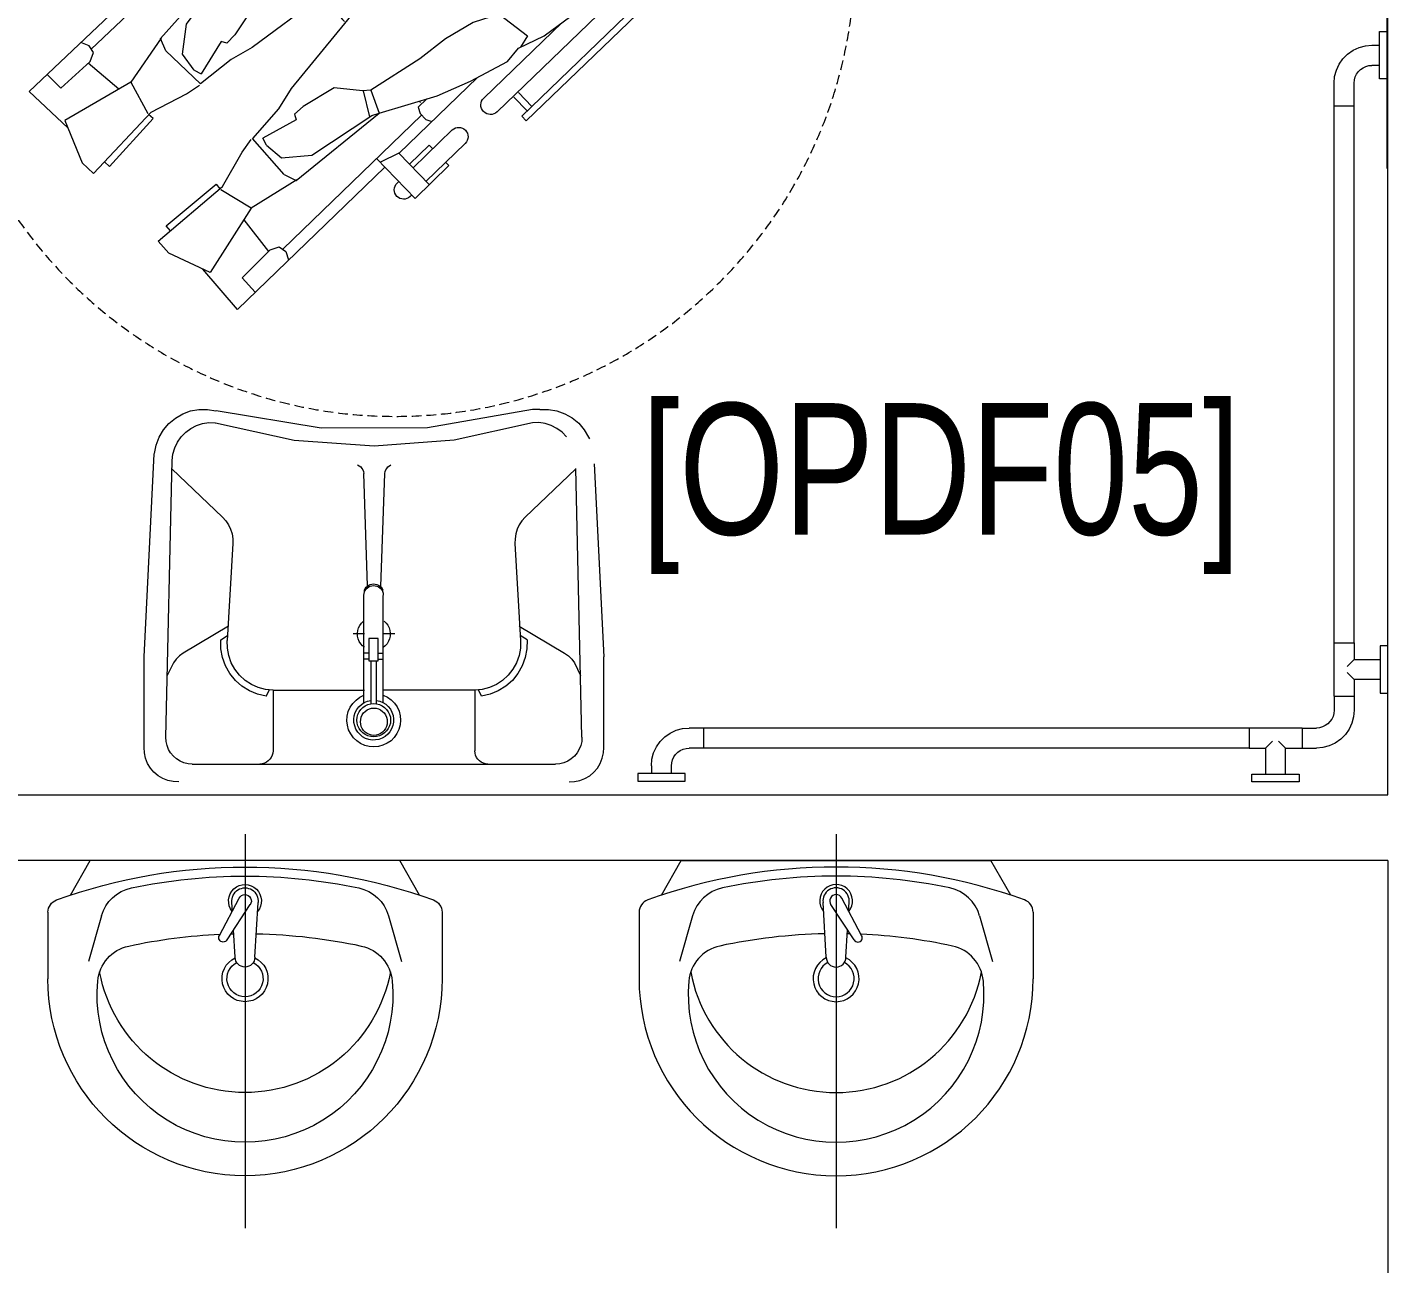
# Model space of a CAD drawing. Header units: millimetres. Extents: x -2143172 to 5255, y -610845 to 279739.
# Drawn here: x -1099229 to -1097157, y -592252 to -590369 of the extents above; entities that cross this region are included whole.
import ezdxf

# ---------------------------------------------------------------- set-up
doc = ezdxf.new("R2010")
doc.units = ezdxf.units.MM
doc.header["$LTSCALE"] = 30
doc.linetypes.add('TRATTEGGIATA', pattern=[0.75, 0.5, -0.25])
doc.layers.get('0').update_dxf_attribs({"lineweight": 5})
for name, color, linetype, lineweight in [('72_EGR_BASE_TEXT', 7, 'Continuous', 5), ('LOADING', 163, 'Continuous', 5), ('SANIT', 250, 'Continuous', 5), ('Walls', 32, 'Continuous', 5)]:
    doc.layers.add(name, color=color, linetype=linetype, lineweight=lineweight)
doc.styles.add('X3G_ENTITY_9F38', font='swisscl.ttf', dxfattribs={"height": 0.2})

# ---------------------------------------------------------------- blocks, each defined once
blk = doc.blocks.new('lav-manta 60')
at = {"layer": 'SANIT'}
for p, q in [((0, 0.04), (0, -0.56)), ((-0.2658, -0.0529), (-0.2358, 0)), ((-0.2358, 0), (0.2358, 0)), ((0.2658, -0.0529), (0.2358, 0)), ((0.0389, -0.1142), (0.0087, -0.0575)), ((-0.3, -0.0789), (-0.3, -0.18)), ((-0.015, -0.1473), (-0.0199, -0.064)), ((0.0274, -0.121), (-0.0078, -0.0673)), ((0.0191, -0.077), (0.0199, -0.064)), ((0.3, -0.0789), (0.3, -0.18)), ((-0.2185, -0.0841), (-0.2383, -0.1537)), ((0.2185, -0.0841), (0.2383, -0.1537)), ((0.015, -0.1473), (0.0174, -0.1057))]:
    blk.add_line(p, q, dxfattribs=at)
for centre, radius, start, end in [((0, -0.8557), 0.8457, 70.1771, 109.8229), ((0, -0.8696), 0.8457, 78.1914, 101.8086), ((0, -0.0617), 0.025, 320.7474, 220.368), ((-0.28, -0.0789), 0.02, 109.8229, 180), ((-0.1608, -0.1006), 0.06, 101.8086, 164.0794), ((0, -0.0617), 0.02, 353.2671, 186.682), ((0, -0.0617), 0.00966, 25.4127, 215.9577), ((0.1608, -0.1006), 0.06, 15.9206, 78.1914), ((0.28, -0.0789), 0.02, 0, 70.1771), ((0, -0.9572), 0.8457, 91.1572, 102.0883), ((0, -0.9572), 0.8457, 88.5486, 88.844), ((0.0332, -0.1176), 0.00666, 210.6852, 30.6852), ((0, -0.9572), 0.8457, 77.9117, 87.4274), ((-0.1645, -0.189), 0.06, 102.0883, 174.8142), ((0.1645, -0.189), 0.06, 5.1858, 77.9117), ((0, -0.18), 0.035, 115.3106, 64.6894), ((0, -0.18), 0.0275, 117.1496, 62.8504), ((0, -0.1473), 0.015, 180, 0), ((0, -0.18), 0.3, 180, 0), ((0, -0.2039), 0.2252, 174.8142, 5.1858), ((0, -0.1282), 0.2252, 190.6097, 349.3903)]:
    blk.add_arc(centre, radius, start, end, dxfattribs=at)
blk = doc.blocks.new('Wheelchair')
for p, q in [((9688.8, 4580.4), (9636.3, 4519)), ((9688.8, 4580.4), (9913.2, 4363.8)), ((9695.9, 4532.4), (9716, 4554.1)), ((9647.3, 4524.1), (9584.2, 4494.7)), ((9709.9, 4426.2), (9647.3, 4524.1)), ((9695.9, 4532.4), (9738.4, 4489.9)), ((9762.6, 4492.4), (9766.7, 4505.2)), ((9584.2, 4494.7), (9568.2, 4476.7)), ((9568.2, 4476.7), (9665.9, 4393.6)), ((9698.4, 4444.2), (9735.9, 4492.5)), ((9738.4, 4489.9), (9752.5, 4485)), ((9752.5, 4485), (9762.6, 4492.4)), ((9968.8, 4285), (9757.7, 4488.8)), ((9586.8, 4461), (9580.1, 4453.2)), ((9580.1, 4453.2), (9656.4, 4390)), ((9709.9, 4426.2), (9663.7, 4398.5)), ((9779.1, 4383.2), (9709.9, 4426.2)), ((9656.4, 4390), (9661.8, 4397.1)), ((9665.9, 4393.6), (9695.8, 4341.1)), ((9900.5, 4350.6), (9959.2, 4411.4)), ((9951.7, 4408.7), (9954.5, 4406)), ((9959.2, 4411.4), (10010.4, 4361.2)), ((9452.6, 4357.1), (9469.8, 4373.8)), ((9469.8, 4373.8), (9557.2, 4280)), ((9759.9, 4375.2), (9711.9, 4320.3)), ((9759.9, 4375.2), (9778.4, 4384.2)), ((9778.4, 4384.2), (9904.8, 4281.6)), ((9933.8, 4386.5), (9932, 4388.3)), ((9934.6, 4342.8), (9980.6, 4390.4)), ((9975.8, 4385.5), (10035.6, 4327.8)), ((9426, 4292.7), (9452.6, 4357.1)), ((9486.4, 4356), (9493.9, 4363)), ((9493.9, 4363), (9560.4, 4289.7)), ((9934.3, 4342.8), (9906.5, 4356.1)), ((9950.7, 4359.5), (9980.6, 4330.3)), ((10015.9, 4307.3), (9956.1, 4365)), ((10010.4, 4361.2), (10005.8, 4356.5)), ((9695.8, 4341.1), (9709.9, 4321.7)), ((9732.8, 4330.6), (9727.3, 4319.9)), ((9732.8, 4330.6), (9756, 4349.7)), ((9756, 4349.7), (9802, 4345.5)), ((9802, 4345.5), (9893.6, 4285.1)), ((9934.7, 4342.9), (10054.3, 4227.4)), ((9980.6, 4330.3), (9986.1, 4336)), ((9751.1, 4275.1), (9711.9, 4320.3)), ((9778.1, 4291.7), (9727.3, 4319.9)), ((9371.6, 4248.8), (9430.7, 4303.9)), ((9526.6, 4234.6), (9426, 4292.7)), ((9560.4, 4289.7), (9553.6, 4283.9)), ((9775.8, 4283), (9778.1, 4291.7)), ((9966.8, 4282.3), (9975.4, 4291.3)), ((9975.4, 4291.3), (9984.9, 4294.4)), ((10121.6, 4286.3), (10128.5, 4293.5)), ((10128.5, 4293.5), (10506.2, 3929)), ((9526.6, 4234.6), (9552.2, 4282)), ((9557.2, 4280), (9611, 4252.4)), ((9770.8, 4244.3), (9751.1, 4275.1)), ((9789, 4271.5), (9775.8, 4283)), ((9836.1, 4243.1), (9789, 4271.5)), ((9890.5, 4287.2), (9880.7, 4247.5)), ((9891.8, 4246.6), (9904.8, 4281.6)), ((9893.6, 4285.1), (9904.8, 4281.6)), ((9904.8, 4281.6), (9992.8, 4255.2)), ((9964, 4272.7), (9966.8, 4282.3)), ((9977.3, 4259.9), (9964, 4272.7)), ((10489.5, 3888.5), (10084.1, 4279.7)), ((10129.9, 4278.3), (10109.5, 4257.2)), ((10137.1, 4271.4), (10116.7, 4250.3)), ((10121.6, 4286.3), (10499.3, 3921.8)), ((9371.6, 4248.8), (9598.1, 4034.2)), ((9611, 4252.4), (9631.1, 4239.2)), ((9879.4, 4247.6), (9836.1, 4243.1)), ((9891.8, 4246.6), (9879.4, 4247.6)), ((9967.7, 4265.7), (9965.5, 4263.4)), ((9992.8, 4255.2), (10043.4, 4233.2)), ((10183.1, 4143.7), (10063.9, 4258.7)), ((9419.9, 4243.9), (9399.1, 4222.7)), ((9419.9, 4243.9), (9464.3, 4203.2)), ((9508.1, 4245.3), (9461.6, 4205.7)), ((9572.7, 4167.4), (9526.6, 4234.6)), ((9579.9, 4186.9), (9632.5, 4237.3)), ((9679.4, 4200.1), (9632.5, 4237.3)), ((9989.6, 3975.8), (9770.8, 4244.3)), ((9966.5, 4198.9), (9891.8, 4246.6)), ((10043.4, 4233.2), (10099.8, 4203.2)), ((9623.1, 4216), (9605.2, 4191.9)), ((9623.1, 4216), (9633.6, 4221.9)), ((9664, 4172.4), (9633.6, 4221.9)), ((9469.8, 4189.4), (9462.9, 4179)), ((9464.3, 4203.2), (9469.8, 4189.4)), ((9579.9, 4186.9), (9571.7, 4168)), ((9605.2, 4191.9), (9611.4, 4146.2)), ((9711.1, 4181.9), (9679.4, 4200.1)), ((10005.5, 4168.6), (9966.5, 4198.9)), ((10099.8, 4203.2), (10116.9, 4183)), ((9462.9, 4179), (9450.3, 4174.3)), ((9679.2, 3982.3), (9466.2, 4184.1)), ((9571.7, 4168), (9679.8, 4046.3)), ((9672.6, 4175.1), (9664, 4172.4)), ((9684.7, 4162.4), (9672.6, 4175.1)), ((9989.1, 3975.3), (9711.1, 4181.9)), ((10047.5, 4143.9), (10005.5, 4168.6)), ((10087.4, 4131), (10130.2, 4164)), ((10116.9, 4183), (10155.6, 4163.8)), ((10130.2, 4164), (10120, 4181.2)), ((9611.4, 4146.2), (9675.8, 4057.3)), ((9715.1, 4116.7), (9684.7, 4162.4)), ((10087.4, 4131), (10047.5, 4143.9)), ((10155.6, 4163.8), (10251.2, 4093.6)), ((9816.8, 4105.4), (9835.9, 4124.9)), ((9851.9, 4142.1), (9833.2, 4122.2)), ((9849, 4139.2), (9835.9, 4124.9)), ((10135, 4071.7), (10087.4, 4131)), ((9712.6, 4073.2), (9715.1, 4116.7)), ((10204.7, 4088.4), (10101.2, 3978.7)), ((10251.2, 4093.6), (10204.7, 4088.4)), ((10251.2, 4093.6), (10275.8, 4069.8)), ((9673.6, 4060.4), (9712.8, 4071.9)), ((9714.2, 4060.8), (9679.8, 4046.3)), ((9714.2, 4060.8), (9712.6, 4073.2)), ((9765.1, 3988.4), (9714.2, 4060.8)), ((10097.7, 4073.5), (9997.2, 3968.1)), ((10187.6, 4070.2), (10097.7, 4073.5)), ((10275.8, 4069.8), (10283, 4047)), ((9610.7, 4047.5), (9552.6, 3986.2)), ((9619.9, 4014.1), (9605.4, 4041.3)), ((9675.8, 4057.3), (9679.8, 4046.3)), ((9679.8, 4046.3), (9710.1, 3959.6)), ((10283, 4047), (10281.4, 4032.7)), ((10469.2, 3867.5), (10283.1, 4047.1)), ((10281.4, 4032.7), (10176, 3886.7)), ((9576.3, 4012.7), (9574.4, 4014.4)), ((9619.9, 4013.8), (9574.4, 3965.8)), ((9619.9, 4013.8), (9740.6, 3899.4)), ((10294.8, 3967.5), (10259.1, 4001.9)), ((10271, 4018.3), (10309.2, 3981.4)), ((9552.6, 3986.2), (9605, 3937.3)), ((9554.9, 3993.8), (9557.7, 3991.1)), ((9659, 3934.2), (9598.7, 3991.4)), ((9604, 3997), (9634.5, 3968.4)), ((9681.9, 3984.4), (9673.3, 3975.3)), ((9691.3, 3987.6), (9681.9, 3984.4)), ((9704.7, 3974.8), (9691.3, 3987.6)), ((9698.5, 3984.2), (9700.7, 3986.4)), ((9797.1, 3950.8), (9765.1, 3988.4)), ((9989.1, 3975.3), (9986.9, 3977.9)), ((10101.2, 3978.7), (10059.8, 3939.5)), ((10101.2, 3978.7), (10167.6, 3911)), ((10310.6, 3982.9), (10291.2, 3962.7)), ((10389.2, 3907.1), (10310.6, 3982.9)), ((9579.2, 3970.8), (9639.5, 3913.6)), ((9634.5, 3968.4), (9629, 3962.7)), ((9673.3, 3975.3), (9670.6, 3965.7)), ((9710.1, 3959.6), (9734.3, 3910)), ((9896.3, 3862.9), (9997.1, 3968)), ((10002.4, 3961.7), (9989.1, 3975.3)), ((10002.4, 3961.7), (9993.9, 3948)), ((9997.1, 3968.1), (9995.9, 3966.7)), ((10002.4, 3961.7), (10003.2, 3962.2)), ((10003.8, 3963), (10017, 3972.2)), ((10017, 3972.2), (10055.4, 3976.6)), ((10055.4, 3976.6), (10092.1, 3970.4)), ((10291.2, 3962.7), (10369.7, 3886.9)), ((9605, 3937.3), (9609.5, 3942)), ((9823.7, 3909.9), (9797.1, 3950.8)), ((9993.9, 3948), (9991.2, 3909.5)), ((10491.3, 3929.5), (10470.9, 3908.4)), ((10499.3, 3921.8), (10506.2, 3929)), ((9734.3, 3910), (9766.8, 3855.1)), ((9838.4, 3870.6), (9823.7, 3909.9)), ((9991.2, 3909.5), (9999, 3873.1)), ((9991.2, 3863.6), (10028.5, 3906.8)), ((10369.7, 3886.9), (10389.2, 3907.1)), ((9830, 3774.5), (9709.7, 3888.4)), ((9689.7, 3867.2), (10098.6, 3479.7)), ((9766.8, 3855.1), (9787.8, 3838.9)), ((9838.4, 3870.6), (9807.3, 3826.4)), ((9899.8, 3825.8), (9838.4, 3870.6)), ((9886.2, 3755.3), (9991.2, 3863.6)), ((9903.6, 3773.2), (9896.3, 3862.9)), ((9991.2, 3863.6), (10061.7, 3800.3)), ((9693.1, 3821.6), (9713.3, 3842.9)), ((9700.4, 3814.7), (9720.5, 3836)), ((9787.8, 3838.9), (9808.6, 3801)), ((9807.3, 3826.4), (9789.7, 3835.8)), ((9684.7, 3829.6), (9677.9, 3822.3)), ((9677.9, 3822.3), (10058.9, 3461.2)), ((9684.7, 3829.6), (10065.8, 3468.5)), ((9808.6, 3801), (9883.1, 3708.7)), ((9945.2, 3681.2), (10086.4, 3793)), ((9883.1, 3708.7), (9886.2, 3755.3)), ((9883.1, 3708.7), (9907.9, 3685.2)), ((9959.2, 3692.3), (9997.7, 3655.7)), ((10011, 3670.7), (9975, 3704.8)), ((9907.9, 3685.2), (9931, 3679)), ((10118.7, 3500.9), (9930.9, 3678.8)), ((9931, 3679), (9945.2, 3681.2)), ((9996.3, 3654.2), (10015.6, 3674.6)), ((10015.6, 3674.6), (10094.8, 3599.5)), ((10075.5, 3579.1), (9996.3, 3654.2)), ((10094.8, 3599.5), (10075.5, 3579.1)), ((10057.7, 3476.1), (10077.9, 3497.4)), ((10065.8, 3468.5), (10058.9, 3461.2))]:
    blk.add_line(p, q)
at = {"color": 30, "linetype": 'TRATTEGGIATA'}
blk.add_circle((9928.9, 4043.3), 700, dxfattribs=at)
for centre, radius, start, end in [((9941.8, 4398.5), 14.2, 46.0147, 226.0147), ((10025.7, 4317.5), 14.2, 226.0147, 46.0147), ((10074, 4269.2), 14.6, 46.0147, 226.0147), ((9564.6, 4004.1), 14.2, 46.5424, 226.5424), ((9694.4, 4260), 626.4, 320.2511, 335.2615), ((9694.4, 4260), 616.4, 321.5411, 333.0972), ((9649.3, 3923.9), 14.2, 226.5424, 46.5424), ((10097.1, 3872.9), 80.1, 316.0147, 28.3763), ((9699.7, 3877.8), 14.6, 46.5424, 226.5424), ((10479.4, 3878), 14.6, 226.0147, 46.0147), ((10096.6, 3872.4), 80.1, 244.1807, 316.5424), ((9692, 4257.4), 626.4, 297.2956, 312.306), ((9692, 4257.4), 616.4, 299.4599, 311.0159), ((10108.7, 3490.3), 14.6, 226.5424, 46.5424)]:
    blk.add_arc(centre, radius, start, end)

msp = doc.modelspace()

# ---------------------------------------------------------------- linework, layer by layer
at = {"layer": 'SANIT'}
for p, q in [((-1097157.7, -590584.5, 0.2), (-1097157.7, -590265.9, 0.2)), ((-1097169.4, -590376.2, 0.2), (-1097157.7, -590376.2, 0.2)), ((-1097169.4, -590448.2, 0.2), (-1097169.4, -590376.2, 0.2)), ((-1097157.7, -590376.2, 0.2), (-1097157.7, -590448.2, 0.2)), ((-1097225.3, -590417.4, 0.2), (-1097218.2, -590410.3, 0.2)), ((-1097218.2, -590410.3, 0.2), (-1097209.9, -590404.6, 0.2)), ((-1097209.9, -590404.6, 0.2), (-1097200.8, -590400.3, 0.2)), ((-1097200.8, -590400.3, 0.2), (-1097191.1, -590397.7, 0.2)), ((-1097191.1, -590397.7, 0.2), (-1097181.1, -590396.9, 0.2)), ((-1097181.1, -590396.9, 0.2), (-1097169.4, -590396.9, 0.2)), ((-1097237.9, -590444.5, 0.2), (-1097235.3, -590434.8, 0.2)), ((-1097235.3, -590434.8, 0.2), (-1097231, -590425.7, 0.2)), ((-1097231, -590425.7, 0.2), (-1097225.3, -590417.4, 0.2)), ((-1097201.8, -590437.1, 0.2), (-1097198.5, -590433.8, 0.2)), ((-1097198.5, -590433.8, 0.2), (-1097194.6, -590431.1, 0.2)), ((-1097194.6, -590431.1, 0.2), (-1097190.4, -590429.1, 0.2)), ((-1097190.4, -590429.1, 0.2), (-1097185.8, -590427.9, 0.2)), ((-1097185.8, -590427.9, 0.2), (-1097181.1, -590427.5, 0.2)), ((-1097169.4, -590427.5, 0.2), (-1097181.1, -590427.5, 0.2)), ((-1097238.7, -590454.5, 0.2), (-1097237.9, -590444.5, 0.2)), ((-1097238.7, -590489.6, 0.2), (-1097238.7, -590454.5, 0.2)), ((-1097208.1, -590454.5, 0.2), (-1097207.7, -590449.8, 0.2)), ((-1097208.1, -590489.6, 0.2), (-1097208.1, -590454.5, 0.2)), ((-1097207.7, -590449.8, 0.2), (-1097206.5, -590445.2, 0.2)), ((-1097206.5, -590445.2, 0.2), (-1097204.5, -590441, 0.2)), ((-1097204.5, -590441, 0.2), (-1097201.8, -590437.1, 0.2)), ((-1097157.7, -590448.2, 0.2), (-1097169.4, -590448.2, 0.2)), ((-1097208.1, -590489.6, 0.2), (-1097238.7, -590489.6, 0.2)), ((-1097238.7, -591306.8, 0.2), (-1097238.7, -590489.6, 0.2)), ((-1097208.1, -591306.8, 0.2), (-1097208.1, -590489.6, 0.2)), ((-1098979.8, -590953.7, 0.2), (-1098967.2, -590951.4, 0.2)), ((-1098967.2, -590951.4, 0.2), (-1098954.3, -590951.3, 0.2)), ((-1098954.3, -590951.3, 0.2), (-1098941.6, -590953.4, 0.2)), ((-1098459.3, -590951.4, 0.2), (-1098618.9, -590979.3, 0.2)), ((-1098448, -590951.3, 0.2), (-1098459.2, -590951.4, 0.2)), ((-1098448, -590951.3, 0.2), (-1098435.1, -590951.3, 0.2)), ((-1098435.1, -590951.3, 0.2), (-1098422.3, -590953.5, 0.2)), ((-1099021.2, -590982.6, 0.2), (-1099012.9, -590972.8, 0.2)), ((-1099012.9, -590972.8, 0.2), (-1099003, -590964.5, 0.2)), ((-1099003, -590964.5, 0.2), (-1098991.9, -590958.1, 0.2)), ((-1098991.9, -590958.1, 0.2), (-1098979.8, -590953.7, 0.2)), ((-1098970.8, -590975.8, 0.2), (-1098961.5, -590972.9, 0.2)), ((-1098961.5, -590972.9, 0.2), (-1098951.9, -590971.5, 0.2)), ((-1098951.9, -590971.5, 0.2), (-1098942.2, -590971.7, 0.2)), ((-1098941.8, -590972.4, 0.2), (-1098941.9, -590972.4, 0.2)), ((-1098822.4, -590998.5, 0.2), (-1098941.8, -590972.4, 0.2)), ((-1098780.9, -590980.1, 0.2), (-1098940.8, -590953.6, 0.2)), ((-1098459.3, -590971.7, 0.2), (-1098578.7, -590998.1, 0.2)), ((-1098449.6, -590971.5, 0.2), (-1098459.3, -590971.7, 0.2)), ((-1098440, -590972.9, 0.2), (-1098449.6, -590971.5, 0.2)), ((-1098430.7, -590975.8, 0.2), (-1098440, -590972.9, 0.2)), ((-1098422.3, -590953.5, 0.2), (-1098410.1, -590957.9, 0.2)), ((-1098410.1, -590957.9, 0.2), (-1098398.9, -590964.3, 0.2)), ((-1098398.9, -590964.3, 0.2), (-1098388.9, -590972.5, 0.2)), ((-1098388.9, -590972.5, 0.2), (-1098380.4, -590982.3, 0.2)), ((-1099032.3, -591005.7, 0.2), (-1099027.8, -590993.7, 0.2)), ((-1099027.8, -590993.7, 0.2), (-1099021.2, -590982.6, 0.2)), ((-1098999.8, -591001, 0.2), (-1098994.1, -590993, 0.2)), ((-1098994.1, -590993, 0.2), (-1098987.3, -590986, 0.2)), ((-1098987.3, -590986, 0.2), (-1098979.4, -590980.2, 0.2)), ((-1098979.4, -590980.2, 0.2), (-1098970.8, -590975.8, 0.2)), ((-1098618.9, -590979.3, 0.2), (-1098780.9, -590980.1, 0.2)), ((-1098422.1, -590980.2, 0.2), (-1098430.7, -590975.8, 0.2)), ((-1098414.2, -590986, 0.2), (-1098422.1, -590980.2, 0.2)), ((-1098407.4, -590993, 0.2), (-1098414.2, -590986, 0.2)), ((-1098380.4, -590982.3, 0.2), (-1098373.8, -590993.5, 0.2)), ((-1098373.8, -590993.5, 0.2), (-1098372.7, -590996.3, 0.2)), ((-1099034.7, -591018.3, 0.2), (-1099032.3, -591005.7, 0.2)), ((-1099006.9, -591019.3, 0.2), (-1099004, -591009.9, 0.2)), ((-1099004, -591009.9, 0.2), (-1098999.8, -591001, 0.2)), ((-1098700.5, -591007.1, 0.2), (-1098822.4, -590998.5, 0.2)), ((-1098578.7, -590998.1, 0.2), (-1098700.5, -591007.1, 0.2)), ((-1099050.6, -591327.8, 0.2), (-1099035.5, -591018.8, 0.2)), ((-1099017.5, -591450.4, 0.2), (-1099008.1, -591029.1, 0.2)), ((-1099008.1, -591029.1, 0.2), (-1099006.9, -591019.3, 0.2)), ((-1098725.5, -591035.9, 0.2), (-1098723.1, -591037.3, 0.2)), ((-1098677.2, -591037.3, 0.2), (-1098674.8, -591035.9, 0.2)), ((-1098365.2, -591034.4, 0.2), (-1098350.9, -591327.8, 0.2)), ((-1099008.4, -591041.7, 0.2), (-1098931.1, -591115.5, 0.2)), ((-1098723.1, -591037.3, 0.2), (-1098720.9, -591039, 0.2)), ((-1098720.9, -591039, 0.2), (-1098719.1, -591041.1, 0.2)), ((-1098719.1, -591041.1, 0.2), (-1098717.7, -591043.5, 0.2)), ((-1098717.7, -591043.5, 0.2), (-1098716.6, -591046.1, 0.2)), ((-1098716.6, -591046.1, 0.2), (-1098716.1, -591048.8, 0.2)), ((-1098710.3, -591220.1, 0.2), (-1098716.1, -591048.9, 0.2)), ((-1098690.3, -591221.1, 0.2), (-1098684.2, -591048.9, 0.2)), ((-1098684.2, -591048.8, 0.2), (-1098683.6, -591046.1, 0.2)), ((-1098683.6, -591046.1, 0.2), (-1098682.6, -591043.5, 0.2)), ((-1098682.6, -591043.5, 0.2), (-1098681.2, -591041.1, 0.2)), ((-1098681.2, -591041.1, 0.2), (-1098679.3, -591039, 0.2)), ((-1098679.3, -591039, 0.2), (-1098677.2, -591037.3, 0.2)), ((-1098393.1, -591041.7, 0.2), (-1098470.4, -591115.5, 0.2)), ((-1098384, -591450.4, 0.2), (-1098393.1, -591041.2, 0.2)), ((-1098931.1, -591115.5, 0.2), (-1098926.2, -591121, 0.2)), ((-1098470.4, -591115.5, 0.2), (-1098475.3, -591121, 0.2)), ((-1098926.2, -591121, 0.2), (-1098922.1, -591127.1, 0.2)), ((-1098922.1, -591127.1, 0.2), (-1098918.9, -591133.8, 0.2)), ((-1098918.9, -591133.8, 0.2), (-1098916.7, -591140.9, 0.2)), ((-1098482.6, -591133.8, 0.2), (-1098484.8, -591140.9, 0.2)), ((-1098479.4, -591127.1, 0.2), (-1098482.6, -591133.8, 0.2)), ((-1098475.3, -591121, 0.2), (-1098479.4, -591127.1, 0.2)), ((-1098915.5, -591155.7, 0.2), (-1098924, -591303, 0.2)), ((-1098916.7, -591140.9, 0.2), (-1098915.6, -591148.3, 0.2)), ((-1098915.6, -591148.3, 0.2), (-1098915.5, -591155.7, 0.2)), ((-1098485.9, -591148.3, 0.2), (-1098486, -591155.7, 0.2)), ((-1098486, -591155.7, 0.2), (-1098477.5, -591303, 0.2)), ((-1098484.8, -591140.9, 0.2), (-1098485.9, -591148.3, 0.2)), ((-1098714, -591224, 0.2), (-1098712.5, -591222, 0.2)), ((-1098712.5, -591222, 0.2), (-1098710.6, -591220.2, 0.2)), ((-1098710.7, -591222.9, 0.2), (-1098708.6, -591221.4, 0.2)), ((-1098710.6, -591220.2, 0.2), (-1098708.5, -591218.8, 0.2)), ((-1098708.6, -591221.4, 0.2), (-1098706.3, -591220.3, 0.2)), ((-1098708.5, -591218.8, 0.2), (-1098706.2, -591217.8, 0.2)), ((-1098706.3, -591220.3, 0.2), (-1098703.8, -591219.7, 0.2)), ((-1098706.2, -591217.8, 0.2), (-1098703.7, -591217.2, 0.2)), ((-1098703.8, -591219.7, 0.2), (-1098701.2, -591219.4, 0.2)), ((-1098703.7, -591217.2, 0.2), (-1098701.2, -591216.9, 0.2)), ((-1098701.2, -591216.9, 0.2), (-1098698.7, -591217.2, 0.2)), ((-1098701.2, -591219.4, 0.2), (-1098698.6, -591219.7, 0.2)), ((-1098698.7, -591217.2, 0.2), (-1098696.2, -591217.8, 0.2)), ((-1098698.6, -591219.7, 0.2), (-1098696.1, -591220.3, 0.2)), ((-1098696.2, -591217.8, 0.2), (-1098693.9, -591218.8, 0.2)), ((-1098696.1, -591220.3, 0.2), (-1098693.8, -591221.4, 0.2)), ((-1098693.9, -591218.8, 0.2), (-1098691.8, -591220.2, 0.2)), ((-1098693.8, -591221.4, 0.2), (-1098691.7, -591222.9, 0.2)), ((-1098691.8, -591220.2, 0.2), (-1098689.9, -591222, 0.2)), ((-1098689.9, -591222, 0.2), (-1098688.4, -591224, 0.2)), ((-1098716, -591234.2, 0.2), (-1098715.8, -591231.7, 0.2)), ((-1098716, -591398.1, 0.2), (-1098716, -591234.2, 0.2)), ((-1098715.8, -591231.7, 0.2), (-1098715.1, -591229.2, 0.2)), ((-1098715.2, -591226.2, 0.2), (-1098714, -591224, 0.2)), ((-1098715.2, -591229.4, 0.2), (-1098715.2, -591226.2, 0.2)), ((-1098715.1, -591229.2, 0.2), (-1098714, -591226.8, 0.2)), ((-1098714, -591226.8, 0.2), (-1098712.6, -591224.7, 0.2)), ((-1098712.6, -591224.7, 0.2), (-1098710.7, -591222.9, 0.2)), ((-1098691.7, -591222.9, 0.2), (-1098689.9, -591224.7, 0.2)), ((-1098689.9, -591224.7, 0.2), (-1098688.4, -591226.8, 0.2)), ((-1098688.4, -591224, 0.2), (-1098687.2, -591226.2, 0.2)), ((-1098688.4, -591226.8, 0.2), (-1098687.3, -591229.2, 0.2)), ((-1098687.3, -591229.2, 0.2), (-1098686.6, -591231.7, 0.2)), ((-1098687.2, -591229.4, 0.2), (-1098687.2, -591226.2, 0.2)), ((-1098686.6, -591231.7, 0.2), (-1098686.4, -591234.2, 0.2)), ((-1098686.4, -591397.8, 0.2), (-1098686.4, -591234.7, 0.2)), ((-1098921.9, -591281.5, 0.2), (-1098991.1, -591322.5, 0.2)), ((-1098725.2, -591288, 0.2), (-1098724, -591283.9, 0.2)), ((-1098724, -591283.9, 0.2), (-1098722.1, -591280.1, 0.2)), ((-1098722.1, -591280.1, 0.2), (-1098719.6, -591276.7, 0.2)), ((-1098719.6, -591276.7, 0.2), (-1098716.5, -591273.8, 0.2)), ((-1098685.1, -591273.7, 0.2), (-1098682, -591276.6, 0.2)), ((-1098682, -591276.6, 0.2), (-1098679.5, -591280, 0.2)), ((-1098679.5, -591280, 0.2), (-1098677.6, -591283.8, 0.2)), ((-1098677.6, -591283.8, 0.2), (-1098676.3, -591287.8, 0.2)), ((-1098479.6, -591281.5, 0.2), (-1098410.4, -591322.5, 0.2)), ((-1098933.9, -591302.1, 0.2), (-1098923.5, -591295.3, 0.2)), ((-1098933.7, -591315.6, 0.2), (-1098933.9, -591302.1, 0.2)), ((-1098923.8, -591314.6, 0.2), (-1098924, -591303, 0.2)), ((-1098715.3, -591293.1, 0.2), (-1098732.5, -591293.1, 0.2)), ((-1098725.7, -591292.2, 0.2), (-1098725.2, -591288, 0.2)), ((-1098725.5, -591296.4, 0.2), (-1098725.7, -591292.2, 0.2)), ((-1098724.6, -591300.5, 0.2), (-1098725.5, -591296.4, 0.2)), ((-1098723, -591304.5, 0.2), (-1098724.6, -591300.5, 0.2)), ((-1098720.8, -591308.1, 0.2), (-1098723, -591304.5, 0.2)), ((-1098708.3, -591300, 0.2), (-1098708.3, -591334.1, 0.2)), ((-1098694.1, -591300, 0.2), (-1098708.3, -591300, 0.2)), ((-1098694.1, -591334.1, 0.2), (-1098694.1, -591300, 0.2)), ((-1098669, -591293.1, 0.2), (-1098686.3, -591293.1, 0.2)), ((-1098678.4, -591304.4, 0.2), (-1098680.6, -591308, 0.2)), ((-1098676.8, -591300.4, 0.2), (-1098678.4, -591304.4, 0.2)), ((-1098675.9, -591296.3, 0.2), (-1098676.8, -591300.4, 0.2)), ((-1098676.3, -591287.8, 0.2), (-1098675.8, -591292, 0.2)), ((-1098675.8, -591292, 0.2), (-1098675.9, -591296.3, 0.2)), ((-1098467.6, -591302.1, 0.2), (-1098478, -591295.3, 0.2)), ((-1098477.5, -591303, 0.2), (-1098477.7, -591314.6, 0.2)), ((-1098467.6, -591302.1, 0.2), (-1098467.8, -591315.6, 0.2)), ((-1098991.1, -591322.5, 0.2), (-1098996.8, -591326.5, 0.2)), ((-1098931.3, -591329, 0.2), (-1098933.7, -591315.6, 0.2)), ((-1098921.8, -591326, 0.2), (-1098923.8, -591314.6, 0.2)), ((-1098917.9, -591336.9, 0.2), (-1098921.8, -591326, 0.2)), ((-1098718, -591311.2, 0.2), (-1098720.8, -591308.1, 0.2)), ((-1098715.3, -591313.1, 0.2), (-1098718, -591311.2, 0.2)), ((-1098708.3, -591322.5, 0.2), (-1098716, -591322.5, 0.2)), ((-1098694.1, -591322.5, 0.2), (-1098686, -591322.5, 0.2)), ((-1098683.4, -591311.2, 0.2), (-1098686.7, -591313.8, 0.2)), ((-1098680.6, -591308, 0.2), (-1098683.4, -591311.2, 0.2)), ((-1098479.7, -591326, 0.2), (-1098483.6, -591336.9, 0.2)), ((-1098477.7, -591314.6, 0.2), (-1098479.7, -591326, 0.2)), ((-1098467.8, -591315.6, 0.2), (-1098470.2, -591329, 0.2)), ((-1098410.4, -591322.5, 0.2), (-1098404.7, -591326.5, 0.2)), ((-1097238.7, -591387.8, 0.2), (-1097238.7, -591306.8, 0.2)), ((-1097238.7, -591306.8, 0.2), (-1097208.1, -591306.8, 0.2)), ((-1097208.1, -591306.8, 0.2), (-1097208.1, -591332, 0.2)), ((-1097157, -591311.3, 0.2), (-1097168.7, -591311.3, 0.2)), ((-1097168.7, -591311.3, 0.2), (-1097168.7, -591383.3, 0.2)), ((-1097157, -591383.3, 0.2), (-1097157, -591311.3, 0.2)), ((-1099050.6, -591465.8, 0.2), (-1099050.6, -591327.8, 0.2)), ((-1099006.1, -591337, 0.2), (-1099015.4, -591356.4, 0.2)), ((-1099001.9, -591331.4, 0.2), (-1099006.1, -591337, 0.2)), ((-1098996.8, -591326.5, 0.2), (-1099001.9, -591331.4, 0.2)), ((-1098926.7, -591341.7, 0.2), (-1098931.3, -591329, 0.2)), ((-1098920.1, -591353.5, 0.2), (-1098926.7, -591341.7, 0.2)), ((-1098912.4, -591347, 0.2), (-1098917.9, -591336.9, 0.2)), ((-1098708.3, -591331.4, 0.2), (-1098716, -591331.4, 0.2)), ((-1098708.3, -591334.1, 0.2), (-1098694.1, -591334.1, 0.2)), ((-1098705, -591399.1, 0.2), (-1098705, -591334.1, 0.2)), ((-1098697, -591399.1, 0.2), (-1098697, -591334.1, 0.2)), ((-1098694.1, -591331.4, 0.2), (-1098686, -591331.4, 0.2)), ((-1098483.6, -591336.9, 0.2), (-1098489.1, -591347, 0.2)), ((-1098474.8, -591341.7, 0.2), (-1098481.4, -591353.5, 0.2)), ((-1098470.2, -591329, 0.2), (-1098474.8, -591341.7, 0.2)), ((-1098404.7, -591326.5, 0.2), (-1098399.6, -591331.4, 0.2)), ((-1098399.6, -591331.4, 0.2), (-1098395.4, -591337, 0.2)), ((-1098395.4, -591337, 0.2), (-1098386.1, -591356.4, 0.2)), ((-1098350.9, -591465.8, 0.2), (-1098350.9, -591327.8, 0.2)), ((-1097208.1, -591332, 0.2), (-1097218.9, -591342.8, 0.2)), ((-1097208.1, -591332, 0.2), (-1097168.7, -591332, 0.2)), ((-1098911.7, -591364, 0.2), (-1098920.1, -591353.5, 0.2)), ((-1098905.3, -591356.1, 0.2), (-1098912.4, -591347, 0.2)), ((-1098901.6, -591372.9, 0.2), (-1098911.7, -591364, 0.2)), ((-1098896.8, -591363.9, 0.2), (-1098905.3, -591356.1, 0.2)), ((-1098887.3, -591370.2, 0.2), (-1098896.8, -591363.9, 0.2)), ((-1098504.7, -591363.9, 0.2), (-1098514.2, -591370.2, 0.2)), ((-1098496.2, -591356.1, 0.2), (-1098504.7, -591363.9, 0.2)), ((-1098489.8, -591364, 0.2), (-1098499.9, -591372.9, 0.2)), ((-1098489.1, -591347, 0.2), (-1098496.2, -591356.1, 0.2)), ((-1098481.4, -591353.5, 0.2), (-1098489.8, -591364, 0.2)), ((-1097208.1, -591362.6, 0.2), (-1097218.9, -591351.8, 0.2)), ((-1097208.1, -591362.6, 0.2), (-1097208.1, -591387.8, 0.2)), ((-1097168.7, -591362.6, 0.2), (-1097208.1, -591362.6, 0.2)), ((-1098890.2, -591380, 0.2), (-1098901.6, -591372.9, 0.2)), ((-1098877.9, -591385.1, 0.2), (-1098890.2, -591380, 0.2)), ((-1098876.8, -591374.8, 0.2), (-1098887.3, -591370.2, 0.2)), ((-1098864.8, -591388, 0.2), (-1098877.9, -591385.1, 0.2)), ((-1098865.7, -591377.6, 0.2), (-1098876.8, -591374.8, 0.2)), ((-1098854.3, -591378.6, 0.2), (-1098865.7, -591377.6, 0.2)), ((-1098864.8, -591388, 0.2), (-1098859.8, -591378.3, 0.2)), ((-1098854.3, -591378.6, 0.2), (-1098854.3, -591471, 0.2)), ((-1098854.3, -591378.6, 0.2), (-1098715.3, -591378.6, 0.2)), ((-1098722.3, -591389.6, 0.2), (-1098716, -591386.4, 0.2)), ((-1098716, -591386.4, 0.2), (-1098716, -591386.4, 0.2)), ((-1098686.5, -591386.2, 0.2), (-1098680.2, -591389.3, 0.2)), ((-1098547.2, -591378.6, 0.2), (-1098686.3, -591378.6, 0.2)), ((-1098535.8, -591377.6, 0.2), (-1098547.2, -591378.6, 0.2)), ((-1098547.1, -591378.6, 0.2), (-1098547.1, -591471, 0.2)), ((-1098536.7, -591388, 0.2), (-1098541.7, -591378.3, 0.2)), ((-1098523.6, -591385.1, 0.2), (-1098536.7, -591388, 0.2)), ((-1098524.7, -591374.8, 0.2), (-1098535.8, -591377.6, 0.2)), ((-1098514.2, -591370.2, 0.2), (-1098524.7, -591374.8, 0.2)), ((-1098511.3, -591380, 0.2), (-1098523.6, -591385.1, 0.2)), ((-1098499.9, -591372.9, 0.2), (-1098511.3, -591380, 0.2)), ((-1097238.7, -591387.8, 0.2), (-1097238.7, -591409.4, 0.2)), ((-1097238.7, -591387.8, 0.2), (-1097208.1, -591387.8, 0.2)), ((-1097208.1, -591387.8, 0.2), (-1097208.1, -591409.4, 0.2)), ((-1097168.7, -591383.3, 0.2), (-1097157, -591383.3, 0.2)), ((-1098739.7, -591411.3, 0.2), (-1098736.8, -591404.8, 0.2)), ((-1098736.8, -591404.8, 0.2), (-1098732.9, -591398.9, 0.2)), ((-1098732.9, -591398.9, 0.2), (-1098728, -591393.8, 0.2)), ((-1098729.1, -591412.9, 0.2), (-1098726.7, -591408.3, 0.2)), ((-1098728, -591393.8, 0.2), (-1098722.3, -591389.6, 0.2)), ((-1098726.7, -591408.3, 0.2), (-1098723.6, -591404.1, 0.2)), ((-1098723.6, -591404.1, 0.2), (-1098719.8, -591400.6, 0.2)), ((-1098723.2, -591411.8, 0.2), (-1098720.7, -591408.1, 0.2)), ((-1098720.7, -591408.1, 0.2), (-1098717.5, -591405, 0.2)), ((-1098719.8, -591400.6, 0.2), (-1098715.4, -591397.7, 0.2)), ((-1098717.5, -591405, 0.2), (-1098713.8, -591402.5, 0.2)), ((-1098715.4, -591397.7, 0.2), (-1098710.7, -591395.7, 0.2)), ((-1098713.9, -591411, 0.2), (-1098711, -591408.9, 0.2)), ((-1098713.8, -591402.5, 0.2), (-1098709.8, -591400.6, 0.2)), ((-1098711, -591408.9, 0.2), (-1098707.7, -591407.4, 0.2)), ((-1098710.7, -591395.7, 0.2), (-1098705.6, -591394.4, 0.2)), ((-1098709.8, -591400.6, 0.2), (-1098705.5, -591399.5, 0.2)), ((-1098707.7, -591407.4, 0.2), (-1098704.3, -591406.4, 0.2)), ((-1098705.6, -591394.4, 0.2), (-1098705.6, -591394.4, 0.2)), ((-1098705.5, -591399.5, 0.2), (-1098701, -591399.1, 0.2)), ((-1098704.3, -591406.4, 0.2), (-1098700.8, -591406.1, 0.2)), ((-1098701, -591399.1, 0.2), (-1098696.6, -591399.5, 0.2)), ((-1098700.8, -591406.1, 0.2), (-1098697.2, -591406.4, 0.2)), ((-1098697.2, -591406.4, 0.2), (-1098693.8, -591407.4, 0.2)), ((-1098697, -591394.4, 0.2), (-1098691.9, -591395.5, 0.2)), ((-1098696.6, -591399.5, 0.2), (-1098692.2, -591400.6, 0.2)), ((-1098693.8, -591407.4, 0.2), (-1098690.5, -591408.9, 0.2)), ((-1098692.2, -591400.6, 0.2), (-1098688.2, -591402.5, 0.2)), ((-1098691.9, -591395.5, 0.2), (-1098687.1, -591397.4, 0.2)), ((-1098690.5, -591408.9, 0.2), (-1098687.6, -591411, 0.2)), ((-1098688.2, -591402.5, 0.2), (-1098684.5, -591405, 0.2)), ((-1098687.1, -591397.4, 0.2), (-1098682.7, -591400.2, 0.2)), ((-1098684.5, -591405, 0.2), (-1098681.4, -591408.1, 0.2)), ((-1098682.7, -591400.2, 0.2), (-1098678.9, -591403.7, 0.2)), ((-1098681.4, -591408.1, 0.2), (-1098678.8, -591411.8, 0.2)), ((-1098680.2, -591389.3, 0.2), (-1098674.4, -591393.4, 0.2)), ((-1098678.9, -591403.7, 0.2), (-1098675.7, -591407.8, 0.2)), ((-1098675.7, -591407.8, 0.2), (-1098673.2, -591412.3, 0.2)), ((-1098674.4, -591393.4, 0.2), (-1098669.5, -591398.5, 0.2)), ((-1098669.5, -591398.5, 0.2), (-1098665.5, -591404.3, 0.2)), ((-1098665.5, -591404.3, 0.2), (-1098662.5, -591410.7, 0.2)), ((-1098741.8, -591425.2, 0.2), (-1098741.4, -591418.1, 0.2)), ((-1098741.1, -591432.2, 0.2), (-1098741.8, -591425.2, 0.2)), ((-1098741.4, -591418.1, 0.2), (-1098739.7, -591411.3, 0.2)), ((-1098731.3, -591423, 0.2), (-1098730.6, -591417.8, 0.2)), ((-1098731.1, -591428.2, 0.2), (-1098731.3, -591423, 0.2)), ((-1098730, -591433.3, 0.2), (-1098731.1, -591428.2, 0.2)), ((-1098730.6, -591417.8, 0.2), (-1098729.1, -591412.9, 0.2)), ((-1098726.7, -591424.4, 0.2), (-1098726.3, -591420, 0.2)), ((-1098726.3, -591428.8, 0.2), (-1098726.7, -591424.4, 0.2)), ((-1098726.3, -591420, 0.2), (-1098725.1, -591415.8, 0.2)), ((-1098725.1, -591433.1, 0.2), (-1098726.3, -591428.8, 0.2)), ((-1098725.1, -591415.8, 0.2), (-1098723.2, -591411.8, 0.2)), ((-1098721.2, -591426.8, 0.2), (-1098720.8, -591423.2, 0.2)), ((-1098720.8, -591430.4, 0.2), (-1098721.2, -591426.8, 0.2)), ((-1098720.8, -591423.2, 0.2), (-1098719.9, -591419.8, 0.2)), ((-1098719.9, -591419.8, 0.2), (-1098718.4, -591416.5, 0.2)), ((-1098718.4, -591416.5, 0.2), (-1098716.4, -591413.5, 0.2)), ((-1098716.4, -591413.5, 0.2), (-1098713.9, -591411, 0.2)), ((-1098687.6, -591411, 0.2), (-1098685.1, -591413.5, 0.2)), ((-1098685.1, -591413.5, 0.2), (-1098683.1, -591416.5, 0.2)), ((-1098683.1, -591416.5, 0.2), (-1098681.6, -591419.8, 0.2)), ((-1098681.6, -591419.8, 0.2), (-1098680.7, -591423.2, 0.2)), ((-1098680.7, -591423.2, 0.2), (-1098680.3, -591426.8, 0.2)), ((-1098680.3, -591426.8, 0.2), (-1098680.7, -591430.4, 0.2)), ((-1098678.8, -591411.8, 0.2), (-1098676.9, -591415.8, 0.2)), ((-1098676.9, -591415.8, 0.2), (-1098675.7, -591420, 0.2)), ((-1098675.7, -591428.8, 0.2), (-1098676.9, -591433.1, 0.2)), ((-1098675.7, -591420, 0.2), (-1098675.4, -591424.4, 0.2)), ((-1098675.4, -591424.4, 0.2), (-1098675.7, -591428.8, 0.2)), ((-1098673.2, -591412.3, 0.2), (-1098671.5, -591417.2, 0.2)), ((-1098670.8, -591427.6, 0.2), (-1098671.8, -591432.7, 0.2)), ((-1098671.5, -591417.2, 0.2), (-1098670.8, -591422.4, 0.2)), ((-1098670.8, -591422.4, 0.2), (-1098670.8, -591427.6, 0.2)), ((-1098662.5, -591410.7, 0.2), (-1098660.8, -591417.6, 0.2)), ((-1098660.8, -591417.6, 0.2), (-1098660.2, -591424.6, 0.2)), ((-1098660.2, -591424.6, 0.2), (-1098660.8, -591431.6, 0.2)), ((-1097245, -591426.7, 0.2), (-1097248.4, -591430.1, 0.2)), ((-1097242.3, -591422.9, 0.2), (-1097245, -591426.7, 0.2)), ((-1097240.4, -591418.6, 0.2), (-1097242.3, -591422.9, 0.2)), ((-1097239.1, -591414.1, 0.2), (-1097240.4, -591418.6, 0.2)), ((-1097238.7, -591409.4, 0.2), (-1097239.1, -591414.1, 0.2)), ((-1097211.6, -591429.1, 0.2), (-1097215.8, -591438.2, 0.2)), ((-1097209, -591419.4, 0.2), (-1097211.6, -591429.1, 0.2)), ((-1097208.1, -591409.4, 0.2), (-1097209, -591419.4, 0.2)), ((-1099017.1, -591456.7, 0.2), (-1099017.5, -591450.4, 0.2)), ((-1098739.2, -591439, 0.2), (-1098741.1, -591432.2, 0.2)), ((-1098736.1, -591445.3, 0.2), (-1098739.2, -591439, 0.2)), ((-1098731.9, -591451.1, 0.2), (-1098736.1, -591445.3, 0.2)), ((-1098728.1, -591438.1, 0.2), (-1098730, -591433.3, 0.2)), ((-1098725.4, -591442.5, 0.2), (-1098728.1, -591438.1, 0.2)), ((-1098721.9, -591446.4, 0.2), (-1098725.4, -591442.5, 0.2)), ((-1098723.2, -591437.1, 0.2), (-1098725.1, -591433.1, 0.2)), ((-1098720.7, -591440.7, 0.2), (-1098723.2, -591437.1, 0.2)), ((-1098717.9, -591449.6, 0.2), (-1098721.9, -591446.4, 0.2)), ((-1098719.9, -591433.9, 0.2), (-1098720.8, -591430.4, 0.2)), ((-1098717.5, -591443.8, 0.2), (-1098720.7, -591440.7, 0.2)), ((-1098718.4, -591437.2, 0.2), (-1098719.9, -591433.9, 0.2)), ((-1098716.4, -591440.2, 0.2), (-1098718.4, -591437.2, 0.2)), ((-1098713.3, -591452.1, 0.2), (-1098717.9, -591449.6, 0.2)), ((-1098713.8, -591446.4, 0.2), (-1098717.5, -591443.8, 0.2)), ((-1098713.9, -591442.7, 0.2), (-1098716.4, -591440.2, 0.2)), ((-1098711, -591444.8, 0.2), (-1098713.9, -591442.7, 0.2)), ((-1098709.8, -591448.2, 0.2), (-1098713.8, -591446.4, 0.2)), ((-1098707.7, -591446.3, 0.2), (-1098711, -591444.8, 0.2)), ((-1098705.5, -591449.4, 0.2), (-1098709.8, -591448.2, 0.2)), ((-1098704.3, -591447.3, 0.2), (-1098707.7, -591446.3, 0.2)), ((-1098701, -591449.7, 0.2), (-1098705.5, -591449.4, 0.2)), ((-1098700.8, -591447.6, 0.2), (-1098704.3, -591447.3, 0.2)), ((-1098696.6, -591449.4, 0.2), (-1098701, -591449.7, 0.2)), ((-1098697.2, -591447.3, 0.2), (-1098700.8, -591447.6, 0.2)), ((-1098693.8, -591446.3, 0.2), (-1098697.2, -591447.3, 0.2)), ((-1098692.2, -591448.2, 0.2), (-1098696.6, -591449.4, 0.2)), ((-1098690.5, -591444.8, 0.2), (-1098693.8, -591446.3, 0.2)), ((-1098688.2, -591446.4, 0.2), (-1098692.2, -591448.2, 0.2)), ((-1098687.6, -591442.7, 0.2), (-1098690.5, -591444.8, 0.2)), ((-1098684.5, -591443.8, 0.2), (-1098688.2, -591446.4, 0.2)), ((-1098683.6, -591449.3, 0.2), (-1098688.1, -591451.9, 0.2)), ((-1098685.1, -591440.2, 0.2), (-1098687.6, -591442.7, 0.2)), ((-1098683.1, -591437.2, 0.2), (-1098685.1, -591440.2, 0.2)), ((-1098681.4, -591440.7, 0.2), (-1098684.5, -591443.8, 0.2)), ((-1098679.7, -591445.9, 0.2), (-1098683.6, -591449.3, 0.2)), ((-1098681.6, -591433.9, 0.2), (-1098683.1, -591437.2, 0.2)), ((-1098680.7, -591430.4, 0.2), (-1098681.6, -591433.9, 0.2)), ((-1098678.8, -591437.1, 0.2), (-1098681.4, -591440.7, 0.2)), ((-1098676.3, -591442, 0.2), (-1098679.7, -591445.9, 0.2)), ((-1098676.9, -591433.1, 0.2), (-1098678.8, -591437.1, 0.2)), ((-1098673.7, -591437.5, 0.2), (-1098676.3, -591442, 0.2)), ((-1098671.8, -591432.7, 0.2), (-1098673.7, -591437.5, 0.2)), ((-1098665.7, -591444.9, 0.2), (-1098669.7, -591450.7, 0.2)), ((-1098662.7, -591438.5, 0.2), (-1098665.7, -591444.9, 0.2)), ((-1098660.8, -591431.6, 0.2), (-1098662.7, -591438.5, 0.2)), ((-1098384, -591450.4, 0.2), (-1098384.4, -591456.7, 0.2)), ((-1098264.8, -591457, 0.2), (-1098257.7, -591449.9, 0.2)), ((-1098257.7, -591449.9, 0.2), (-1098249.5, -591444.1, 0.2)), ((-1098249.5, -591444.1, 0.2), (-1098240.4, -591439.9, 0.2)), ((-1098240.4, -591439.9, 0.2), (-1098230.7, -591437.3, 0.2)), ((-1098230.7, -591437.3, 0.2), (-1098220.7, -591436.4, 0.2)), ((-1098199.1, -591436.4, 0.2), (-1098220.7, -591436.4, 0.2)), ((-1097368.3, -591436.4, 0.2), (-1098199.1, -591436.4, 0.2)), ((-1098199.1, -591436.4, 0.2), (-1098199.1, -591466.8, 0.2)), ((-1097287.3, -591436.4, 0.2), (-1097368.3, -591436.4, 0.2)), ((-1097368.3, -591436.4, 0.2), (-1097368.3, -591467, 0.2)), ((-1097287.3, -591436.4, 0.2), (-1097265.7, -591436.4, 0.2)), ((-1097287.3, -591436.4, 0.2), (-1097287.3, -591467, 0.2)), ((-1097261, -591436, 0.2), (-1097265.7, -591436.4, 0.2)), ((-1097256.5, -591434.8, 0.2), (-1097261, -591436, 0.2)), ((-1097252.2, -591432.8, 0.2), (-1097256.5, -591434.8, 0.2)), ((-1097248.4, -591430.1, 0.2), (-1097252.2, -591432.8, 0.2)), ((-1097221.6, -591446.4, 0.2), (-1097228.7, -591453.5, 0.2)), ((-1097215.8, -591438.2, 0.2), (-1097221.6, -591446.4, 0.2)), ((-1099050.2, -591474.2, 0.2), (-1099050.6, -591465.8, 0.2)), ((-1099015.7, -591462.9, 0.2), (-1099017.1, -591456.7, 0.2)), ((-1099013.4, -591468.9, 0.2), (-1099015.7, -591462.9, 0.2)), ((-1099010.2, -591474.3, 0.2), (-1099013.4, -591468.9, 0.2)), ((-1098854.3, -591471, 0.2), (-1098854.6, -591474.5, 0.2)), ((-1098726.9, -591456, 0.2), (-1098731.9, -591451.1, 0.2)), ((-1098721.1, -591460, 0.2), (-1098726.9, -591456, 0.2)), ((-1098714.6, -591462.9, 0.2), (-1098721.1, -591460, 0.2)), ((-1098707.8, -591464.7, 0.2), (-1098714.6, -591462.9, 0.2)), ((-1098708.4, -591453.8, 0.2), (-1098713.3, -591452.1, 0.2)), ((-1098703.3, -591454.7, 0.2), (-1098708.4, -591453.8, 0.2)), ((-1098700.7, -591465.2, 0.2), (-1098707.8, -591464.7, 0.2)), ((-1098698.1, -591454.6, 0.2), (-1098703.3, -591454.7, 0.2)), ((-1098693.7, -591464.6, 0.2), (-1098700.7, -591465.2, 0.2)), ((-1098693, -591453.7, 0.2), (-1098698.1, -591454.6, 0.2)), ((-1098686.9, -591462.7, 0.2), (-1098693.7, -591464.6, 0.2)), ((-1098688.1, -591451.9, 0.2), (-1098693, -591453.7, 0.2)), ((-1098680.5, -591459.7, 0.2), (-1098686.9, -591462.7, 0.2)), ((-1098674.7, -591455.7, 0.2), (-1098680.5, -591459.7, 0.2)), ((-1098669.7, -591450.7, 0.2), (-1098674.7, -591455.7, 0.2)), ((-1098546.8, -591474.5, 0.2), (-1098547.1, -591471, 0.2)), ((-1098388.1, -591468.8, 0.2), (-1098391.3, -591474.3, 0.2)), ((-1098385.7, -591462.9, 0.2), (-1098388.1, -591468.8, 0.2)), ((-1098384.4, -591456.7, 0.2), (-1098385.7, -591462.9, 0.2)), ((-1098351.3, -591474.2, 0.2), (-1098350.9, -591465.8, 0.2)), ((-1098274.8, -591474.3, 0.2), (-1098270.5, -591465.2, 0.2)), ((-1098270.5, -591465.2, 0.2), (-1098264.8, -591457, 0.2)), ((-1098238, -591473.3, 0.2), (-1098234.2, -591470.6, 0.2)), ((-1098234.2, -591470.6, 0.2), (-1098229.9, -591468.6, 0.2)), ((-1098229.9, -591468.6, 0.2), (-1098225.4, -591467.4, 0.2)), ((-1098225.4, -591467.4, 0.2), (-1098220.7, -591467, 0.2)), ((-1098199.1, -591467, 0.2), (-1098220.7, -591467, 0.2)), ((-1097368.3, -591467, 0.2), (-1098199.1, -591467, 0.2)), ((-1097368.3, -591467, 0.2), (-1097343.1, -591467, 0.2)), ((-1097343.1, -591467, 0.2), (-1097332.3, -591456.2, 0.2)), ((-1097343.1, -591467, 0.2), (-1097343.1, -591506.4, 0.2)), ((-1097312.5, -591467, 0.2), (-1097323.3, -591456.2, 0.2)), ((-1097312.5, -591467, 0.2), (-1097287.3, -591467, 0.2)), ((-1097312.5, -591506.4, 0.2), (-1097312.5, -591467, 0.2)), ((-1097287.3, -591467, 0.2), (-1097265.7, -591467, 0.2)), ((-1097255.7, -591466.1, 0.2), (-1097265.7, -591467, 0.2)), ((-1097246, -591463.5, 0.2), (-1097255.7, -591466.1, 0.2)), ((-1097236.9, -591459.3, 0.2), (-1097246, -591463.5, 0.2)), ((-1097228.7, -591453.5, 0.2), (-1097236.9, -591459.3, 0.2)), ((-1099048.5, -591482.5, 0.2), (-1099050.2, -591474.2, 0.2)), ((-1099045.4, -591490.3, 0.2), (-1099048.5, -591482.5, 0.2)), ((-1099041.1, -591497.4, 0.2), (-1099045.4, -591490.3, 0.2)), ((-1099006.1, -591479.2, 0.2), (-1099010.2, -591474.3, 0.2)), ((-1099001.3, -591483.4, 0.2), (-1099006.1, -591479.2, 0.2)), ((-1098995.9, -591486.8, 0.2), (-1099001.3, -591483.4, 0.2)), ((-1098990, -591489.2, 0.2), (-1098995.9, -591486.8, 0.2)), ((-1098983.8, -591490.7, 0.2), (-1098990, -591489.2, 0.2)), ((-1098977.5, -591491.2, 0.2), (-1098983.8, -591490.7, 0.2)), ((-1098977.5, -591491.2, 0.2), (-1098424, -591491.2, 0.2)), ((-1098870.8, -591490.9, 0.2), (-1098874.3, -591491.2, 0.2)), ((-1098867.5, -591490, 0.2), (-1098870.8, -591490.9, 0.2)), ((-1098864.3, -591488.5, 0.2), (-1098867.5, -591490, 0.2)), ((-1098861.5, -591486.5, 0.2), (-1098864.3, -591488.5, 0.2)), ((-1098859, -591484, 0.2), (-1098861.5, -591486.5, 0.2)), ((-1098857, -591481.1, 0.2), (-1098859, -591484, 0.2)), ((-1098855.5, -591477.9, 0.2), (-1098857, -591481.1, 0.2)), ((-1098854.6, -591474.5, 0.2), (-1098855.5, -591477.9, 0.2)), ((-1098545.9, -591477.9, 0.2), (-1098546.8, -591474.5, 0.2)), ((-1098544.5, -591481.1, 0.2), (-1098545.9, -591477.9, 0.2)), ((-1098542.5, -591484, 0.2), (-1098544.5, -591481.1, 0.2)), ((-1098540, -591486.5, 0.2), (-1098542.5, -591484, 0.2)), ((-1098537.2, -591488.5, 0.2), (-1098540, -591486.5, 0.2)), ((-1098534, -591490, 0.2), (-1098537.2, -591488.5, 0.2)), ((-1098530.7, -591490.9, 0.2), (-1098534, -591490, 0.2)), ((-1098527.2, -591491.2, 0.2), (-1098530.7, -591490.9, 0.2)), ((-1098417.7, -591490.7, 0.2), (-1098424, -591491.2, 0.2)), ((-1098411.5, -591489.2, 0.2), (-1098417.7, -591490.7, 0.2)), ((-1098405.6, -591486.8, 0.2), (-1098411.5, -591489.2, 0.2)), ((-1098400.2, -591483.4, 0.2), (-1098405.6, -591486.8, 0.2)), ((-1098395.4, -591479.2, 0.2), (-1098400.2, -591483.4, 0.2)), ((-1098391.3, -591474.3, 0.2), (-1098395.4, -591479.2, 0.2)), ((-1098360.4, -591497.4, 0.2), (-1098356.1, -591490.3, 0.2)), ((-1098356.1, -591490.3, 0.2), (-1098353, -591482.5, 0.2)), ((-1098353, -591482.5, 0.2), (-1098351.3, -591474.2, 0.2)), ((-1098278.3, -591494, 0.2), (-1098277.4, -591484, 0.2)), ((-1098277.4, -591484, 0.2), (-1098274.8, -591474.3, 0.2)), ((-1098247.7, -591494, 0.2), (-1098247.3, -591489.3, 0.2)), ((-1098247.3, -591489.3, 0.2), (-1098246, -591484.8, 0.2)), ((-1098246, -591484.8, 0.2), (-1098244, -591480.5, 0.2)), ((-1098244, -591480.5, 0.2), (-1098241.3, -591476.6, 0.2)), ((-1098241.3, -591476.6, 0.2), (-1098238, -591473.3, 0.2)), ((-1099035.7, -591503.8, 0.2), (-1099041.1, -591497.4, 0.2)), ((-1099029.3, -591509.2, 0.2), (-1099035.7, -591503.8, 0.2)), ((-1099022.1, -591513.4, 0.2), (-1099029.3, -591509.2, 0.2)), ((-1098379.4, -591513.4, 0.2), (-1098372.2, -591509.2, 0.2)), ((-1098372.2, -591509.2, 0.2), (-1098365.8, -591503.8, 0.2)), ((-1098365.8, -591503.8, 0.2), (-1098360.4, -591497.4, 0.2)), ((-1098299, -591505.7, 0.2), (-1098299, -591517.4, 0.2)), ((-1098227, -591505.7, 0.2), (-1098299, -591505.7, 0.2)), ((-1098278.3, -591494, 0.2), (-1098278.3, -591505.7, 0.2)), ((-1098247.7, -591505.7, 0.2), (-1098247.7, -591494, 0.2)), ((-1098227, -591517.4, 0.2), (-1098227, -591505.7, 0.2)), ((-1097363.8, -591518.1, 0.2), (-1097363.8, -591506.4, 0.2)), ((-1097363.8, -591506.4, 0.2), (-1097291.8, -591506.4, 0.2)), ((-1097291.8, -591506.4, 0.2), (-1097291.8, -591518.1, 0.2)), ((-1099014.4, -591516.3, 0.2), (-1099022.1, -591513.4, 0.2)), ((-1099006.2, -591517.9, 0.2), (-1099014.4, -591516.3, 0.2)), ((-1098998, -591518.1, 0.2), (-1099006.2, -591517.9, 0.2)), ((-1098403.5, -591518.1, 0.2), (-1098395.3, -591517.9, 0.2)), ((-1098395.3, -591517.9, 0.2), (-1098387.1, -591516.3, 0.2)), ((-1098387.1, -591516.3, 0.2), (-1098379.4, -591513.4, 0.2)), ((-1098299, -591517.4, 0.2), (-1098227, -591517.4, 0.2)), ((-1097291.8, -591518.1, 0.2), (-1097363.8, -591518.1, 0.2))]:
    msp.add_line(p, q, dxfattribs=at)
at = {"layer": 'Walls'}
for p, q in [((-1097157, -591538.1, 0.2), (-1097157, -589418.1, 0.2)), ((-1099357, -591538.1, 0.2), (-1097157, -591538.1, 0.2)), ((-1097157, -591638.1, 0.2), (-1100341.2, -591638.1, 0.2)), ((-1097157, -591638.1, 0.2), (-1097157, -592788.1, 0.2))]:
    msp.add_line(p, q, dxfattribs=at)

# ---------------------------------------------------------------- block references
at = {"layer": 'LOADING', "xscale": -1, "rotation": 180}
msp.add_blockref('Wheelchair', (-1108597.3, -586218.6, 0.1), dxfattribs=at)
msp.add_blockref('Wheelchair', (-1108597.3, -586218.6, 0.1), dxfattribs=at)
at = {"layer": 'SANIT', "yscale": 1000.000000000223, "zscale": 1000.000000000223}
for p, xscale in [((-1098897, -591638, 0.2), -1000.000000000223), ((-1097997, -591638, 0.2), 1000.000000000223)]:
    msp.add_blockref('lav-manta 60', p, dxfattribs=dict(at, xscale=xscale))

# ---------------------------------------------------------------- texts
at = {"layer": '72_EGR_BASE_TEXT', "insert": (-1097837.1, -590941.8, 0.2), "char_height": 200, "attachment_point": 2, "style": 'X3G_ENTITY_9F38'}
msp.add_mtext('[OPDF05]', dxfattribs=at)

doc.saveas('drawing.dxf')
